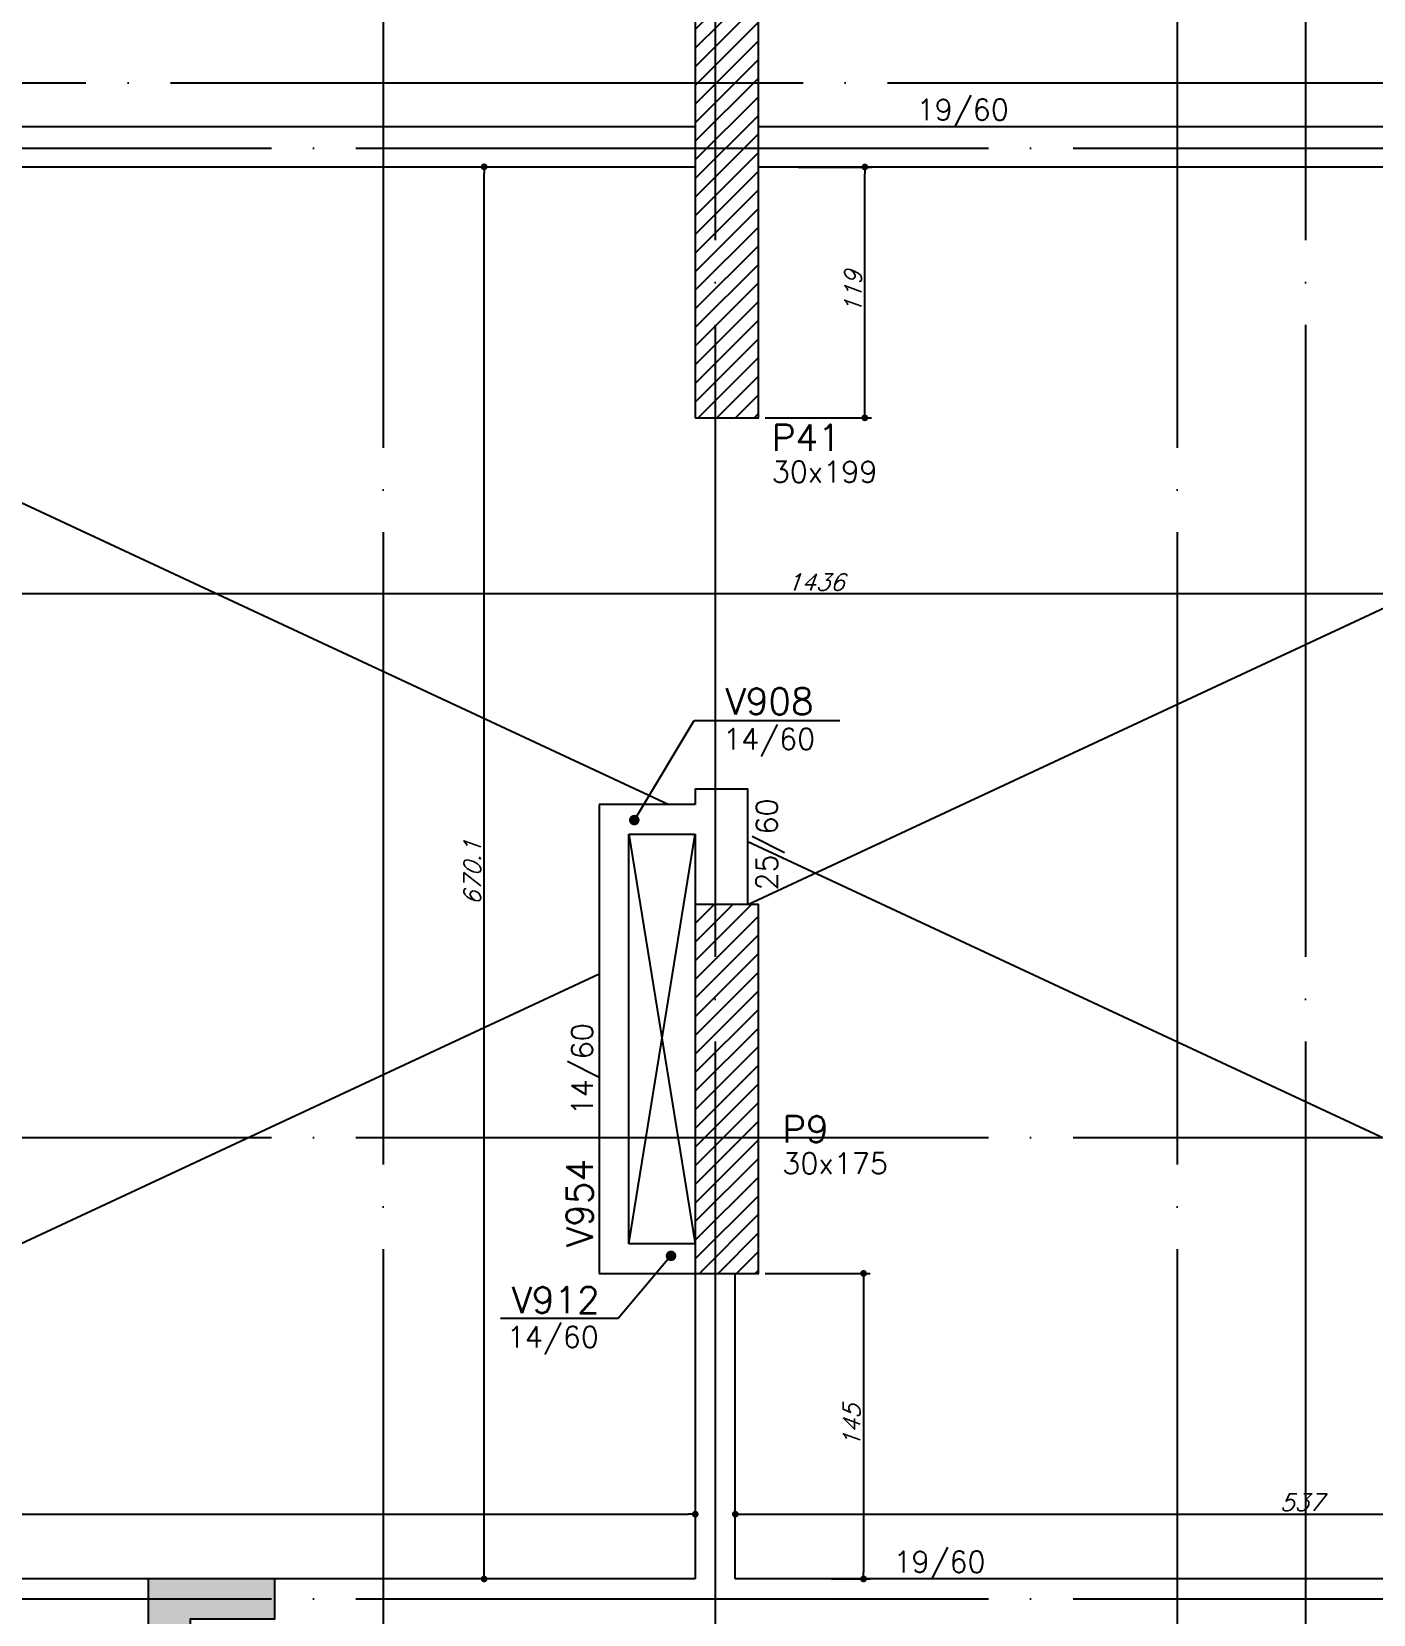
# Model space of a CAD drawing. Extents: x -4245 to 5400, y -2094 to 2406.
# Drawn here: x 961 to 1598, y 648 to 1399 of the extents above; entities that cross this region are included whole.
import ezdxf
from ezdxf import colors
from ezdxf.entities.mleader import LeaderData, LeaderLine
from ezdxf.enums import TextEntityAlignment as Align
from ezdxf.math import Vec2, Vec3

# ---------------------------------------------------------------- set-up
doc = ezdxf.new("R2010")
doc.units = 0
doc.header["$LTSCALE"] = 50
doc.header["$MEASUREMENT"] = 0
doc.linetypes.add('EIXO', pattern=[6.8, 6, -0.4, 0, -0.4])
doc.layers.get('0').update_dxf_attribs({"linetype": 'CONTINUOUS'})
doc.layers.get('DEFPOINTS').update_dxf_attribs({"linetype": 'CONTINUOUS'})
for name, color, linetype in [('F-AUX-RED', 1, 'CONTINUOUS'), ('F-CORTE', 4, 'CONTINUOUS'), ('F-COTAS', 106, 'CONTINUOUS'), ('F-EIXO', 12, 'EIXO'), ('F-PILARES-DIM', 172, 'CONTINUOUS'), ('F-PILARES-HACH', 174, 'CONTINUOUS'), ('F-PILARES-NOME', 170, 'CONTINUOUS'), ('F-PILARES-S', 170, 'CONTINUOUS'), ('F-SOLIDO-CORTE', 71, 'CONTINUOUS'), ('F-TEXTO', 6, 'CONTINUOUS'), ('F-VIGAS', 3, 'CONTINUOUS'), ('F-VIGAS-DIM', 2, 'CONTINUOUS'), ('F-VIGAS-NOME', 4, 'CONTINUOUS'), ('F-VÃO', 1, 'CONTINUOUS')]:
    doc.layers.add(name, color=color, linetype=linetype)
doc.styles.add('CP-TEXT-INCL', font='simplex.shx', dxfattribs={"oblique": 20})
doc.styles.add('MCP', font='simplex.shx')
doc.styles.add('ROMANS', font='simplex.shx')
doc.styles.get("Standard").update_dxf_attribs({"font": 'simplex.shx'})
doc.dimstyles.new('CP-COTAS-50', dxfattribs={"dimscale": 0.64, "dimtxt": 12.5, "dimasz": 5, "dimexe": 5, "dimexo": 5, "dimgap": 2.5, "dimtad": 1, "dimdec": 1, "dimdsep": 46, "dimtxsty": 'CP-TEXT-INCL', "dimblk1": 'DOT', "dimblk2": 'DOT', "dimsah": 1, "dimcen": 9, "dimclrd": 256, "dimclre": 256, "dimclrt": 256, "dimadec": 0, "dimazin": 0, "dimtfac": 1, "dimtdec": 1, "dimtmove": 2, "dimatfit": 3, "dimldrblk": 'DOT', "dimfxl": 0, "dimtolj": 1, "dimarcsym": 0})

# ---------------------------------------------------------------- blocks, each defined once
blk = doc.blocks.new('_DOT')
at = {"color": 0, "linetype": 'ByBlock'}
blk.add_line((-0.5, 0), (-1, 0), dxfattribs=at)
at = {"color": 0, "linetype": 'ByBlock', "const_width": 0.5}
blk.add_lwpolyline([(-0.25, 0, 1), (0.25, 0, 1)], format="xyb", close=True, dxfattribs=at)
blk = doc.blocks.new('*D52')
at = {"layer": 'DEFPOINTS', "color": 0, "linetype": 'Continuous', "transparency": 16777216}
for p in [(1175.86, 1334.6), (1175.86, 1334.6), (1175.86, 664.5)]:
    blk.add_point(p, dxfattribs=at)
at = {"layer": 'F-COTAS', "linetype": 'Continuous', "lineweight": -2, "transparency": 16777216}
blk.add_line((1175.86, 667.7), (1175.86, 1331.4), dxfattribs=at)
at = {"layer": 'F-COTAS', "linetype": 'Continuous', "lineweight": -2, "transparency": 16777216, "xscale": 3.2, "yscale": 3.2, "zscale": 3.2}
for p, rotation in [((1175.86, 1334.6), 90), ((1175.86, 664.5), 270)]:
    blk.add_blockref('_DOT', p, dxfattribs=dict(at, rotation=rotation))
at = {"layer": 'F-COTAS', "linetype": 'Continuous', "transparency": 16777216, "insert": (1170.26, 999.55), "char_height": 8, "attachment_point": 5, "rotation": 90, "style": 'CP-TEXT-INCL'}
blk.add_mtext('\\A1;670.1', dxfattribs=at)
blk = doc.blocks.new('*D89')
at = {"layer": 'DEFPOINTS', "color": 0, "linetype": 'Continuous', "transparency": 16777216}
for p in [(615, 695.22), (1276, 695.22), (1276, 695.22)]:
    blk.add_point(p, dxfattribs=at)
at = {"layer": 'F-COTAS', "linetype": 'Continuous', "lineweight": -2, "transparency": 16777216}
blk.add_line((618.2, 695.22), (1272.8, 695.22), dxfattribs=at)
at = {"layer": 'F-COTAS', "linetype": 'Continuous', "lineweight": -2, "transparency": 16777216, "xscale": 3.2, "yscale": 3.2, "zscale": 3.2, "rotation": 180}
blk.add_blockref('_DOT', (615, 695.22), dxfattribs=at)
at = {"layer": 'F-COTAS', "linetype": 'Continuous', "lineweight": -2, "transparency": 16777216, "xscale": 3.2, "yscale": 3.2, "zscale": 3.2}
blk.add_blockref('_DOT', (1276, 695.22), dxfattribs=at)
at = {"layer": 'F-COTAS', "linetype": 'Continuous', "transparency": 16777216, "insert": (945.5, 700.82), "char_height": 8, "attachment_point": 5, "style": 'CP-TEXT-INCL'}
blk.add_mtext('\\A1;661', dxfattribs=at)
blk = doc.blocks.new('*D90')
at = {"layer": 'DEFPOINTS', "color": 0, "linetype": 'Continuous', "transparency": 16777216}
for p in [(1295, 695.22), (1832, 695.22), (1832, 695.22)]:
    blk.add_point(p, dxfattribs=at)
at = {"layer": 'F-COTAS', "linetype": 'Continuous', "lineweight": -2, "transparency": 16777216}
blk.add_line((1298.2, 695.22), (1828.8, 695.22), dxfattribs=at)
at = {"layer": 'F-COTAS', "linetype": 'Continuous', "lineweight": -2, "transparency": 16777216, "xscale": 3.2, "yscale": 3.2, "zscale": 3.2, "rotation": 180}
blk.add_blockref('_DOT', (1295, 695.22), dxfattribs=at)
at = {"layer": 'F-COTAS', "linetype": 'Continuous', "lineweight": -2, "transparency": 16777216, "xscale": 3.2, "yscale": 3.2, "zscale": 3.2}
blk.add_blockref('_DOT', (1832, 695.22), dxfattribs=at)
at = {"layer": 'F-COTAS', "linetype": 'Continuous', "transparency": 16777216, "insert": (1563.5, 700.82), "char_height": 8, "attachment_point": 5, "style": 'CP-TEXT-INCL'}
blk.add_mtext('\\A1;537', dxfattribs=at)
blk = doc.blocks.new('*U150')
at = {"layer": 'F-EIXO'}
blk.add_line((0, 0), (7197, 0), dxfattribs=at)
at = {"layer": 'F-TEXTO', "style": 'ROMANS'}
blk.add_attdef('EIXO', text='', height=17.5, dxfattribs=at).set_placement((-28.2072, 0), align=Align.MIDDLE_CENTER)
blk = doc.blocks.new('*U156')
at = {"layer": 'F-EIXO'}
blk.add_line((0, 0), (0, -2753.4852), dxfattribs=at)
at = {"layer": 'F-TEXTO', "style": 'ROMANS'}
blk.add_attdef('EIXO', text='', height=17.5, rotation=360, dxfattribs=at).set_placement((0, 28.2072), align=Align.MIDDLE_CENTER)
blk = doc.blocks.new('*U159')
at = {"layer": 'F-EIXO'}
blk.add_line((0, 0), (7197, 0), dxfattribs=at)
at = {"layer": 'F-TEXTO', "style": 'ROMANS'}
blk.add_attdef('EIXO', text='', height=17.5, dxfattribs=at).set_placement((-28.2072, 0), align=Align.MIDDLE_CENTER)
blk = doc.blocks.new('*U160')
at = {"layer": 'F-EIXO'}
blk.add_line((0, 0), (7197, 0), dxfattribs=at)
at = {"layer": 'F-TEXTO', "style": 'ROMANS'}
blk.add_attdef('EIXO', text='', height=17.5, dxfattribs=at).set_placement((-28.2072, 0), align=Align.MIDDLE_CENTER)
blk = doc.blocks.new('*U161')
at = {"layer": 'F-EIXO'}
blk.add_line((0, 0), (7285, 0), dxfattribs=at)
at = {"layer": 'F-TEXTO', "style": 'ROMANS'}
blk.add_attdef('EIXO', text='', height=17.5, dxfattribs=at).set_placement((-28.2072, 0), align=Align.MIDDLE_CENTER)
blk = doc.blocks.new('*U163')
at = {"layer": 'F-EIXO'}
blk.add_line((0, 0), (0, -2655), dxfattribs=at)
at = {"layer": 'F-TEXTO', "style": 'ROMANS'}
blk.add_attdef('EIXO', text='', height=17.5, rotation=360, dxfattribs=at).set_placement((0, 28.21), align=Align.MIDDLE_CENTER)
blk = doc.blocks.new('*U170')
at = {"layer": 'F-EIXO'}
blk.add_line((0, 0), (0, -2655), dxfattribs=at)
at = {"layer": 'F-TEXTO', "style": 'ROMANS'}
blk.add_attdef('EIXO', text='', height=17.5, rotation=360, dxfattribs=at).set_placement((0, 28.21), align=Align.MIDDLE_CENTER)
blk = doc.blocks.new('*U182')
at = {"layer": 'F-EIXO'}
blk.add_line((0, 0), (0, -2753.4852), dxfattribs=at)
at = {"layer": 'F-TEXTO', "style": 'ROMANS'}
blk.add_attdef('EIXO', text='', height=17.5, rotation=360, dxfattribs=at).set_placement((0, 28.2072), align=Align.MIDDLE_CENTER)
blk = doc.blocks.new('*D185')
at = {"layer": 'DEFPOINTS', "color": 0, "linetype": 'Continuous', "transparency": 16777216}
for p in [(1306, 809.5), (1337.42, 664.5), (1355.83, 664.5)]:
    blk.add_point(p, dxfattribs=at)
at = {"layer": 'F-COTAS', "linetype": 'Continuous', "lineweight": -2, "transparency": 16777216}
for p, q in [((1309.2, 809.5), (1359.03, 809.5)), ((1355.83, 806.3), (1355.83, 667.7)), ((1340.62, 664.5), (1359.03, 664.5))]:
    blk.add_line(p, q, dxfattribs=at)
at = {"layer": 'F-COTAS', "linetype": 'Continuous', "lineweight": -2, "transparency": 16777216, "xscale": 3.2, "yscale": 3.2, "zscale": 3.2}
for p, rotation in [((1355.83, 809.5), 90), ((1355.83, 664.5), 270)]:
    blk.add_blockref('_DOT', p, dxfattribs=dict(at, rotation=rotation))
at = {"layer": 'F-COTAS', "linetype": 'Continuous', "transparency": 16777216, "insert": (1350.23, 737), "char_height": 8, "attachment_point": 5, "rotation": 90, "style": 'CP-TEXT-INCL'}
blk.add_mtext('\\A1;145', dxfattribs=at)
blk = doc.blocks.new('*D260')
at = {"layer": 'DEFPOINTS', "color": 0, "linetype": 'Continuous', "transparency": 16777216}
for p in [(1321.57, 1334.5), (1356.44, 1334.5), (1306, 1215.5)]:
    blk.add_point(p, dxfattribs=at)
at = {"layer": 'F-COTAS', "linetype": 'Continuous', "lineweight": -2, "transparency": 16777216}
for p, q in [((1324.77, 1334.5), (1359.64, 1334.5)), ((1356.44, 1218.7), (1356.44, 1331.3)), ((1309.2, 1215.5), (1359.64, 1215.5))]:
    blk.add_line(p, q, dxfattribs=at)
at = {"layer": 'F-COTAS', "linetype": 'Continuous', "lineweight": -2, "transparency": 16777216, "xscale": 3.2, "yscale": 3.2, "zscale": 3.2}
for p, rotation in [((1356.44, 1334.5), 90), ((1356.44, 1215.5), 270)]:
    blk.add_blockref('_DOT', p, dxfattribs=dict(at, rotation=rotation))
at = {"layer": 'F-COTAS', "linetype": 'Continuous', "transparency": 16777216, "insert": (1350.84, 1275), "char_height": 8, "attachment_point": 5, "rotation": 90, "style": 'CP-TEXT-INCL'}
blk.add_mtext('\\A1;119', dxfattribs=at)
blk = doc.blocks.new('*D469')
at = {"layer": 'DEFPOINTS', "color": 0, "linetype": 'Continuous', "transparency": 16777216}
for p in [(2051, 1151.27), (615, 1131.94), (615, 1115.85)]:
    blk.add_point(p, dxfattribs=at)
at = {"layer": 'F-COTAS', "linetype": 'Continuous', "lineweight": -2, "transparency": 16777216}
for p, q in [((2051, 1148.07), (2051, 1128.74)), ((615, 1119.05), (615, 1135.14)), ((2047.8, 1131.94), (618.2, 1131.94))]:
    blk.add_line(p, q, dxfattribs=at)
at = {"layer": 'F-COTAS', "linetype": 'Continuous', "lineweight": -2, "transparency": 16777216, "xscale": 3.2, "yscale": 3.2, "zscale": 3.2, "rotation": 180}
blk.add_blockref('_DOT', (615, 1131.94), dxfattribs=at)
at = {"layer": 'F-COTAS', "linetype": 'Continuous', "lineweight": -2, "transparency": 16777216, "xscale": 3.2, "yscale": 3.2, "zscale": 3.2}
blk.add_blockref('_DOT', (2051, 1131.94), dxfattribs=at)
at = {"layer": 'F-COTAS', "linetype": 'Continuous', "transparency": 16777216, "insert": (1333, 1137.54), "char_height": 8, "attachment_point": 5, "style": 'CP-TEXT-INCL'}
blk.add_mtext('\\A1;1436', dxfattribs=at)

msp = doc.modelspace()

# ---------------------------------------------------------------- hatches: boundary and pattern name
at = {"layer": 'F-PILARES-HACH', "linetype": 'Continuous'}
h = msp.add_hatch(dxfattribs=at)
h.set_pattern_fill('ANSI31', color=256, scale=50, style=0)
h.paths.add_polyline_path([(1276, 1215.5), (1306, 1215.5), (1306, 1414.5), (1276, 1414.5)], flags=16)
h = msp.add_hatch(dxfattribs=at)
h.set_pattern_fill('ANSI31', color=256, scale=50, style=0)
h.paths.add_polyline_path([(1276, 809.5), (1306, 809.5), (1306, 984.5), (1276, 984.5)], flags=16)
at = {"layer": 'F-SOLIDO-CORTE', "linetype": 'Continuous'}
msp.add_hatch(color=256, dxfattribs=at).paths.add_polyline_path([(1076.594, 645.5), (1076.594, 664.5), (1016.594, 664.5), (1016.594, 612.15), (1036.594, 612.15), (1036.594, 645.5)], flags=16)

# ---------------------------------------------------------------- linework, layer by layer
at = {"layer": 'F-CORTE', "linetype": 'Continuous'}
msp.add_lwpolyline([(1036.594, 612.15), (1036.594, 645.5), (1076.594, 645.5), (1076.594, 664.5), (1016.594, 664.5), (1016.594, 612.15)], dxfattribs=at)
at = {"layer": 'F-PILARES-S', "linetype": 'Continuous'}
for points in [[(1276, 1215.5), (1306, 1215.5), (1306, 1414.5), (1276, 1414.5), (1276, 1215.5)], [(1276, 809.5), (1306, 809.5), (1306, 984.5), (1276, 984.5), (1276, 809.5)]]:
    msp.add_lwpolyline(points, dxfattribs=at)
at = {"layer": 'F-SOLIDO-CORTE', "linetype": 'Continuous'}
msp.add_lwpolyline([(1076.594, 645.5), (1076.594, 664.5), (1016.594, 664.5), (1016.594, 612.15), (1036.594, 612.15), (1036.594, 645.5), (1076.594, 645.5)], dxfattribs=at)
at = {"layer": 'F-VIGAS'}
for points in [[(1276, 1353.6), (615, 1353.6)], [(2045.5, 1353.6), (1306, 1353.6)], [(615, 1334.6), (1276, 1334.6)], [(1306, 1334.6), (2045.5, 1334.6)], [(1276, 1039.5), (1276, 1032)], [(1276, 1039.5), (1301, 1039.5)], [(1301, 1025), (1301, 1039.5)], [(1230.5, 1032), (1230.5, 809.5)], [(1276, 1032), (1230.5, 1032)], [(1301, 984.5), (1301, 1025)], [(1244.5, 823.5), (1244.5, 1018)], [(1244.5, 1018), (1276, 1018)], [(1276, 1018), (1276, 984.5)], [(1276, 823.5), (1244.5, 823.5)], [(1230.5, 809.5), (1276, 809.5)], [(1276, 809.5), (1276, 664.5)], [(1295, 664.5), (1295, 809.5)], [(1276, 664.5), (615, 664.5)], [(1832, 664.5), (1295, 664.5)]]:
    msp.add_lwpolyline(points, dxfattribs=at)
at = {"layer": 'F-VÃO'}
for p, q in [((615, 1334.6), (1263.461, 1032)), ((1301, 984.617), (2045.5, 1332.033)), ((1244.5, 823.5), (1276, 1018)), ((1244.5, 1018), (1276, 823.5)), ((1301, 1014.483), (1832, 766.695)), ((615, 664.5), (1230.5, 951.719))]:
    msp.add_line(p, q, dxfattribs=at)

# ---------------------------------------------------------------- block references
at = {"layer": 'F-EIXO', "linetype": 'Continuous'}
for name, p in [('*U182', (1285.5, 1939.842)), ('*U156', (1565.5, 1939.842)), ('*U170', (1128, 1841.357)), ('*U163', (1504.5, 1841.357)), ('*U161', (-3734.274, 1374.5)), ('*U160', (-3646.32, 1343.5)), ('*U159', (-3646.32, 874)), ('*U150', (-3646.32, 655))]:
    msp.add_blockref(name, p, dxfattribs=at)

# ---------------------------------------------------------------- texts
at = {"layer": 'F-PILARES-DIM', "linetype": 'Continuous', "style": 'MCP'}
for s, p in [('30x199', (1312.25, 1184.875)), ('30x175', (1317.268, 856.689))]:
    msp.add_text(s, height=10, dxfattribs=at).set_placement(p)
at = {"layer": 'F-PILARES-NOME', "linetype": 'Continuous', "style": 'MCP'}
for s, p in [('P41', (1312.25, 1199.875)), ('P9', (1317.268, 871.689))]:
    msp.add_text(s, height=12.5, dxfattribs=at).set_placement(p)
at = {"layer": 'F-VIGAS-DIM', "linetype": 'Continuous', "style": 'MCP'}
for s, p in [('19/60', (1381, 1356.725)), ('14/60', (1289.192, 1058.064)), ('14/60', (1186.604, 774.322)), ('19/60', (1370, 667.625))]:
    msp.add_text(s, height=10, dxfattribs=at).set_placement(p)
for s, p in [('25/60', (1314.961, 991.186)), ('14/60', (1227.375, 884.5))]:
    msp.add_text(s, height=10, rotation=90, dxfattribs=at).set_placement(p)
at = {"layer": 'F-VIGAS-NOME', "linetype": 'Continuous', "style": 'MCP'}
for s, p in [('V908', (1290.338, 1074.675)), ('V912', (1188.874, 790.658))]:
    msp.add_text(s, height=12.5, dxfattribs=at).set_placement(p)
msp.add_text('V954', height=12.5, rotation=90, dxfattribs=at).set_placement((1227.375, 822))

# ---------------------------------------------------------------- dimensions: what is measured, and where the dimension line sits
at = {"layer": 'F-COTAS', "linetype": 'Continuous'}
for base, p1, p2, angle, picture, middle in [((1175.861, 1334.6), (1175.861, 664.5), (1175.861, 1334.6), 270, '*D52', (1170.261, 999.55)), ((1356.443, 1334.5), (1306, 1215.5), (1321.574, 1334.5), 90, '*D260', (1350.843, 1275)), ((1355.831, 664.5), (1306, 809.5), (1337.425, 664.5), 90, '*D185', (1350.231, 737)), ((1276, 695.218), (615, 695.218), (1276, 695.218), 180, '*D89', (945.5, 700.818)), ((1832, 695.218), (1295, 695.218), (1832, 695.218), 180, '*D90', (1563.5, 700.818))]:
    dim = msp.add_linear_dim(base=base, p1=p1, p2=p2, angle=angle, dimstyle='CP-COTAS-50', dxfattribs=at)
    dim.commit()
    dim.dimension.update_dxf_attribs({"geometry": picture, "text_midpoint": middle})
dim = msp.add_linear_dim(base=(615, 1131.935), p1=(2051, 1151.274), p2=(615, 1115.847), dimstyle='CP-COTAS-50', override={"dimfxl": 7.5}, dxfattribs=at)
dim.commit()
dim.dimension.update_dxf_attribs({"geometry": '*D469', "text_midpoint": (1333, 1137.535)})

# ---------------------------------------------------------------- leaders
at = {"layer": 'F-AUX-RED', "linetype": 'Continuous'}
ml = msp.add_multileader_mtext('Standard', dxfattribs=at)
ml.set_content('', color=256)
ml.set_leader_properties()
ml.set_arrow_properties(name='DOT')
ml.build(insert=Vec2(0, 0))
ml.multileader.update_dxf_attribs({"text_right_attachment_type": 6, "dogleg_length": 0.36, "arrow_head_size": 5})
ctx = ml.context
ctx.base_point, ctx.char_height, ctx.arrow_head_size, ctx.landing_gap_size, ctx.plane_origin = Vec3(1344.584, 1071.913), 0.18, 5, 0.09, Vec3(1247.091, 1024.606)
ctx.right_attachment = 6
notes = []
notes.append((ctx, [(0, (1, 1, 0), (1275.499, 1071.913), (1, 0), 69.085, [(0, [(1247.091, 1024.606)], 0, [])])]))
ctx.mtext.insert, ctx.mtext.flow_direction = Vec3(1344.674, 1072.003), 5
ml = msp.add_multileader_mtext('Standard', dxfattribs=at)
ml.set_content('', color=256)
ml.set_leader_properties()
ml.set_arrow_properties(name='DOT')
ml.build(insert=Vec2(0, 0))
ml.multileader.update_dxf_attribs({"text_right_attachment_type": 6, "dogleg_length": 0.36, "arrow_head_size": 5})
ctx = ml.context
ctx.base_point, ctx.char_height, ctx.arrow_head_size, ctx.landing_gap_size, ctx.plane_origin = Vec3(1183.583, 788.228), 0.18, 5, 0.09, Vec3(1253.512, 816.312)
ctx.right_attachment, ctx.text_align_type = 6, 2
notes.append((ctx, [(0, (1, 1, 0), (1239.428, 788.138), (-1, 0), 55.665, [(0, [(1264.519, 817.819)], 0, [])])]))
ctx.mtext.insert, ctx.mtext.alignment, ctx.mtext.flow_direction = Vec3(1183.673, 788.318), 3, 5
for ctx, leaders in notes:
    for number, flags, end, landing, length, lines in leaders:
        leader = LeaderData()
        leader.index, (leader.has_last_leader_line, leader.has_dogleg_vector, leader.attachment_direction) = number, flags
        leader.last_leader_point, leader.dogleg_vector, leader.dogleg_length = Vec3(end), Vec3(landing), length
        for number, points, colour, breaks in lines:
            line = LeaderLine()
            line.index, line.vertices, line.color, line.breaks = number, Vec3.list(points), colors.encode_raw_color(colour), breaks
            leader.lines.append(line)
        ctx.leaders.append(leader)

doc.saveas('drawing.dxf')
